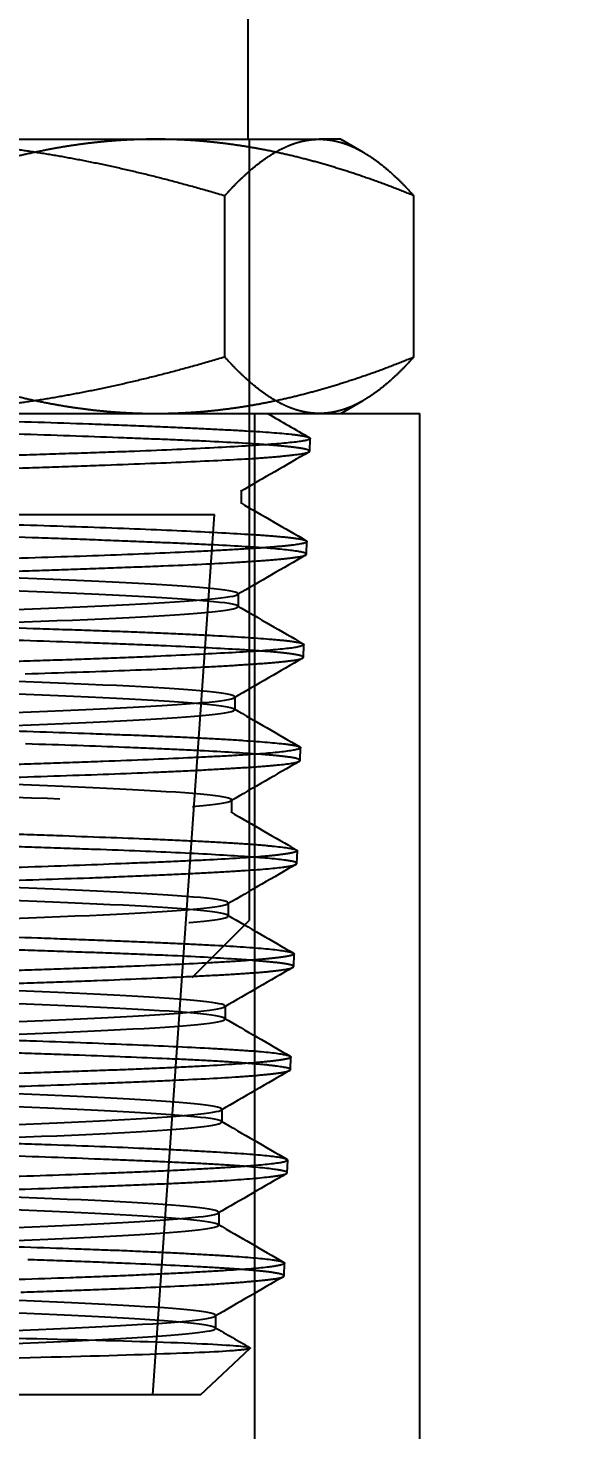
# Model space of a CAD drawing. Header units: millimetres. Extents: x -46397 to 283259, y -8690 to 23983.
# Drawn here: x -20063.51 to -20048.49, y 5167.51 to 5206.2 of the extents above; entities that cross this region are included whole.
import ezdxf
from ezdxf import colors
from ezdxf.entities.mleader import LeaderData, LeaderLine
from ezdxf.enums import TextEntityAlignment as Align
from ezdxf.math import Vec2, Vec3

# ---------------------------------------------------------------- set-up
doc = ezdxf.new("R2010")
doc.units = ezdxf.units.MM
doc.linetypes.add('PHANTOM', pattern=[63.5, 31.75, -6.35, 6.35, -6.35, 6.35, -6.35])
doc.styles.add('GHI CHÚ 2', font='arial.ttf', dxfattribs={"width": 0.8, "height": 1})
doc.styles.add('Tahoma', font='tahoma.ttf')
doc.styles.add('Text_nameplate', font='arial.ttf', dxfattribs={"width": 0.9, "height": 2.5})

# ---------------------------------------------------------------- blocks, each defined once
blk = doc.blocks.new('BO-1')
at = {"color": 251, "linetype": 'PHANTOM', "ltscale": 5, "extrusion": (6.89019e-16, 1, 0)}
for p, q in [((774.078, 3362.435), (774.078, 3371.828)), ((763.714, 3362.435), (776.036, 3362.435)), ((774.101, 3362.435), (774.101, 3340.874)), ((776.629, 3362.435), (776.036, 3362.435)), ((776.629, 3362.435), (777.244, 3362.08)), ((773.432, 3356.424), (773.432, 3360.878)), ((778.639, 3356.424), (778.639, 3360.878)), ((776.629, 3354.867), (777.244, 3355.222)), ((739.603, 3354.867), (778.805, 3354.867)), ((774.258, 3307.825), (774.258, 3354.867)), ((778.805, 3307.825), (778.805, 3354.867)), ((775.774, 3353.828), (775.785, 3354.177)), ((773.883, 3352.737), (773.883, 3352.382)), ((745.264, 3352.079), (772.669, 3352.079)), ((771.445, 3327.783), (773.144, 3352.079)), ((772.669, 3352.079), (773.144, 3352.079)), ((775.686, 3350.982), (775.696, 3351.333)), ((773.797, 3349.892), (773.797, 3349.536)), ((775.597, 3348.136), (775.608, 3348.49)), ((773.709, 3347.046), (773.709, 3346.69)), ((775.508, 3345.292), (775.519, 3345.645)), ((773.618, 3344.201), (773.618, 3343.845)), ((775.42, 3342.449), (775.431, 3342.799)), ((773.527, 3341.356), (773.527, 3341)), ((772.533, 3339.306), (774.101, 3340.874)), ((775.331, 3339.605), (775.342, 3339.952)), ((773.438, 3338.512), (773.438, 3338.156)), ((775.243, 3336.759), (775.254, 3337.107)), ((773.351, 3335.667), (773.351, 3335.312)), ((775.154, 3333.912), (775.165, 3334.263)), ((773.265, 3332.823), (773.265, 3332.467)), ((775.065, 3331.066), (775.076, 3331.419)), ((773.178, 3329.977), (773.178, 3329.621)), ((772.76, 3327.783), (774.13, 3329.071)), ((772.76, 3327.783), (745.648, 3327.783))]:
    blk.add_line(p, q, dxfattribs=at)
at = {"color": 251, "linetype": 'PHANTOM', "ltscale": 5}
for points, weights in [([(763.714, 3362.435), (768.224, 3362.435), (773.432, 3360.878)], [1.45403500584, 1.45403500584, 1.34963998936]), ([(771.526, 3362.435), (768.224, 3362.435), (764.412, 3360.878)], [1.45403500584, 1.45403500584, 1.34963998936]), ([(778.639, 3360.878), (774.827, 3362.435), (771.526, 3362.435)], [1.34963998936, 1.45403500584, 1.45403500584]), ([(773.432, 3360.878), (774.827, 3362.435), (776.036, 3362.435)], [1.34963998936, 1.45403500584, 1.45403500584]), ([(776.036, 3362.435), (777.244, 3362.435), (778.639, 3360.878)], [1.45403500584, 1.45403500584, 1.34963998936]), ([(773.432, 3356.424), (768.224, 3354.867), (763.714, 3354.867)], [1.34963998936, 1.45403500584, 1.45403500584]), ([(764.412, 3356.424), (768.224, 3354.867), (771.526, 3354.867)], [1.34963998936, 1.45403500584, 1.45403500584]), ([(771.526, 3354.867), (774.827, 3354.867), (778.639, 3356.424)], [1.45403500584, 1.45403500584, 1.34963998936]), ([(776.036, 3354.867), (774.827, 3354.867), (773.432, 3356.424)], [1.45403500584, 1.45403500584, 1.34963998936]), ([(778.639, 3356.424), (777.244, 3354.867), (776.036, 3354.867)], [1.34963998936, 1.45403500584, 1.45403500584])]:
    blk.add_rational_spline(points, weights, degree=2, dxfattribs=at)
for points, knots in [([(745.433, 3328.131), (745.351, 3328.148), (745.301, 3328.166), (745.182, 3328.28), (746.058, 3328.376), (749.428, 3328.569), (751.913, 3328.665), (757.529, 3328.858), (760.646, 3328.954), (766.301, 3329.147), (768.823, 3329.243), (772.288, 3329.436), (773.222, 3329.532), (773.131, 3329.724), (772.106, 3329.821), (768.489, 3330.013), (765.907, 3330.11), (760.185, 3330.302), (757.061, 3330.399), (751.484, 3330.591), (749.047, 3330.688), (745.812, 3330.88), (745.023, 3330.977), (745.407, 3331.169), (746.579, 3331.265), (750.435, 3331.458), (753.109, 3331.554), (758.924, 3331.747), (762.049, 3331.843), (767.533, 3332.036), (769.879, 3332.132), (772.874, 3332.325), (773.515, 3332.421), (772.837, 3332.614), (771.52, 3332.71), (767.432, 3332.903), (764.672, 3332.999), (758.779, 3333.192), (755.661, 3333.288), (750.282, 3333.481), (748.035, 3333.577), (745.289, 3333.77), (744.798, 3333.866), (745.769, 3334.059), (747.23, 3334.155), (751.542, 3334.347), (754.381, 3334.444), (760.339, 3334.636), (763.441, 3334.733), (768.701, 3334.925), (770.844, 3335.022), (773.333, 3335.214), (773.672, 3335.311), (772.407, 3335.503), (770.806, 3335.6), (766.28, 3335.792), (763.367, 3335.888), (757.358, 3336.081), (754.279, 3336.177), (749.152, 3336.37), (747.119, 3336.466), (744.895, 3336.659), (744.71, 3336.755), (746.268, 3336.948), (748.006, 3337.044), (752.737, 3337.237), (755.717, 3337.333), (761.761, 3337.526), (764.81, 3337.622), (769.79, 3337.815), (771.708, 3337.911), (773.66, 3338.104), (773.689, 3338.2), (771.841, 3338.393), (769.969, 3338.489), (765.044, 3338.682), (762.004, 3338.778), (755.937, 3338.971), (752.927, 3339.067), (748.106, 3339.259), (746.31, 3339.356), (744.636, 3339.548), (744.763, 3339.645), (746.899, 3339.837), (748.902, 3339.934), (754.011, 3340.126), (757.103, 3340.223), (763.177, 3340.415), (766.142, 3340.512), (770.79, 3340.704), (772.46, 3340.8), (773.85, 3340.993), (773.566, 3341.089), (771.146, 3341.282), (769.016, 3341.378), (763.735, 3341.571), (760.597, 3341.667), (754.531, 3341.86), (751.619, 3341.956), (747.155, 3342.149), (745.616, 3342.245), (744.516, 3342.438), (744.958, 3342.534), (747.658, 3342.727), (749.909, 3342.823), (755.351, 3343.016), (758.527, 3343.112), (764.571, 3343.305), (767.423, 3343.401), (771.689, 3343.594), (773.093, 3343.69), (773.899, 3343.882), (773.3, 3343.979), (770.324, 3344.171), (767.956, 3344.268), (762.366, 3344.46), (759.159, 3344.557), (753.152, 3344.749), (750.368, 3344.846), (746.31, 3345.038), (745.047, 3345.135), (744.538, 3345.327), (745.294, 3345.423), (748.54, 3345.616), (751.02, 3345.712), (756.746, 3345.905), (759.976, 3346.001), (765.931, 3346.194), (768.639, 3346.29), (772.478, 3346.483), (773.597, 3346.579), (773.805, 3346.772), (772.893, 3346.868), (769.384, 3347.061), (766.797, 3347.157), (760.948, 3347.35), (757.703, 3347.446), (751.815, 3347.639), (749.189, 3347.735), (745.581, 3347.928), (744.608, 3348.024), (744.704, 3348.217), (745.771, 3348.313), (749.537, 3348.505), (752.225, 3348.602), (758.183, 3348.794), (761.436, 3348.891), (767.242, 3349.083), (769.779, 3349.18), (773.147, 3349.372), (773.968, 3349.469), (773.568, 3349.661), (772.348, 3349.758), (768.333, 3349.95), (765.549, 3350.046), (759.496, 3350.239), (756.243, 3350.335), (750.533, 3350.528), (748.092, 3350.624), (744.975, 3350.817), (744.307, 3350.913), (745.013, 3351.106), (746.385, 3351.202), (750.64, 3351.395), (753.513, 3351.491), (759.647, 3351.684), (762.892, 3351.78), (768.491, 3351.973), (770.83, 3352.069), (773.688, 3352.262), (774.199, 3352.358), (773.187, 3352.551), (771.667, 3352.647), (767.179, 3352.84), (764.224, 3352.936), (758.023, 3353.129), (754.794, 3353.225), (749.321, 3353.417), (747.09, 3353.514), (744.5, 3353.706), (744.148, 3353.803), (745.465, 3353.995), (747.131, 3354.092), (751.841, 3354.284), (754.873, 3354.381), (761.125, 3354.573), (764.33, 3354.67), (767.932, 3354.8), (768.8, 3354.833), (769.582, 3354.867)], [0.0142017, 0.0142017, 0.0142017, 0.0142017, 0.015625, 0.015625, 0.0234375, 0.0234375, 0.03125, 0.03125, 0.0390625, 0.0390625, 0.046875, 0.046875, 0.0546875, 0.0546875, 0.0625, 0.0625, 0.0703125, 0.0703125, 0.078125, 0.078125, 0.0859375, 0.0859375, 0.09375, 0.09375, 0.1015625, 0.1015625, 0.109375, 0.109375, 0.1171875, 0.1171875, 0.125, 0.125, 0.1328125, 0.1328125, 0.140625, 0.140625, 0.1484375, 0.1484375, 0.15625, 0.15625, 0.1640625, 0.1640625, 0.171875, 0.171875, 0.1796875, 0.1796875, 0.1875, 0.1875, 0.1953125, 0.1953125, 0.203125, 0.203125, 0.2109375, 0.2109375, 0.21875, 0.21875, 0.2265625, 0.2265625, 0.234375, 0.234375, 0.2421875, 0.2421875, 0.25, 0.25, 0.2578125, 0.2578125, 0.265625, 0.265625, 0.2734375, 0.2734375, 0.28125, 0.28125, 0.2890625, 0.2890625, 0.296875, 0.296875, 0.3046875, 0.3046875, 0.3125, 0.3125, 0.3203125, 0.3203125, 0.328125, 0.328125, 0.3359375, 0.3359375, 0.34375, 0.34375, 0.3515625, 0.3515625, 0.359375, 0.359375, 0.3671875, 0.3671875, 0.375, 0.375, 0.3828125, 0.3828125, 0.390625, 0.390625, 0.3984375, 0.3984375, 0.40625, 0.40625, 0.4140625, 0.4140625, 0.421875, 0.421875, 0.4296875, 0.4296875, 0.4375, 0.4375, 0.4453125, 0.4453125, 0.453125, 0.453125, 0.4609375, 0.4609375, 0.46875, 0.46875, 0.4765625, 0.4765625, 0.484375, 0.484375, 0.4921875, 0.4921875, 0.5, 0.5, 0.5078125, 0.5078125, 0.515625, 0.515625, 0.5234375, 0.5234375, 0.53125, 0.53125, 0.5390625, 0.5390625, 0.546875, 0.546875, 0.5546875, 0.5546875, 0.5625, 0.5625, 0.5703125, 0.5703125, 0.578125, 0.578125, 0.5859375, 0.5859375, 0.59375, 0.59375, 0.6015625, 0.6015625, 0.609375, 0.609375, 0.6171875, 0.6171875, 0.625, 0.625, 0.6328125, 0.6328125, 0.640625, 0.640625, 0.6484375, 0.6484375, 0.65625, 0.65625, 0.6640625, 0.6640625, 0.671875, 0.671875, 0.6796875, 0.6796875, 0.6875, 0.6875, 0.6953125, 0.6953125, 0.703125, 0.703125, 0.7109375, 0.7109375, 0.71875, 0.71875, 0.7265625, 0.7265625, 0.734375, 0.734375, 0.7371154, 0.7371154, 0.7371154, 0.7371154]), ([(751.286, 3328.117), (750.163, 3328.161), (749.151, 3328.206), (746.458, 3328.346), (745.382, 3328.443), (745.182, 3328.635), (746.058, 3328.732), (749.428, 3328.924), (751.913, 3329.021), (757.529, 3329.213), (760.646, 3329.31), (766.301, 3329.502), (768.823, 3329.599), (772.288, 3329.791), (773.222, 3329.887), (773.131, 3330.08), (772.106, 3330.176), (768.489, 3330.369), (765.907, 3330.465), (760.185, 3330.658), (757.061, 3330.754), (751.484, 3330.947), (749.047, 3331.043), (745.812, 3331.236), (745.023, 3331.332), (745.407, 3331.525), (746.579, 3331.621), (750.435, 3331.814), (753.109, 3331.91), (758.924, 3332.103), (762.049, 3332.199), (767.533, 3332.392), (769.879, 3332.488), (772.874, 3332.681), (773.515, 3332.777), (772.837, 3332.969), (771.52, 3333.066), (767.432, 3333.258), (764.672, 3333.355), (758.779, 3333.547), (755.661, 3333.644), (750.282, 3333.836), (748.035, 3333.933), (745.289, 3334.125), (744.798, 3334.222), (745.769, 3334.414), (747.23, 3334.51), (751.542, 3334.703), (754.381, 3334.799), (760.339, 3334.992), (763.441, 3335.088), (768.701, 3335.281), (770.844, 3335.377), (773.333, 3335.57), (773.672, 3335.666), (772.407, 3335.859), (770.806, 3335.955), (766.28, 3336.148), (763.367, 3336.244), (757.358, 3336.437), (754.279, 3336.533), (749.152, 3336.726), (747.119, 3336.822), (744.895, 3337.015), (744.71, 3337.111), (746.268, 3337.304), (748.006, 3337.4), (752.737, 3337.592), (755.717, 3337.689), (761.761, 3337.881), (764.81, 3337.978), (769.79, 3338.17), (771.708, 3338.267), (773.66, 3338.459), (773.689, 3338.556), (771.841, 3338.748), (769.969, 3338.845), (765.044, 3339.037), (762.004, 3339.134), (755.937, 3339.326), (752.927, 3339.422), (748.106, 3339.615), (746.31, 3339.711), (744.636, 3339.904), (744.763, 3340), (746.899, 3340.193), (748.902, 3340.289), (754.011, 3340.482), (757.103, 3340.578), (763.177, 3340.771), (766.142, 3340.867), (770.79, 3341.06), (772.46, 3341.156), (773.85, 3341.349), (773.566, 3341.445), (771.146, 3341.638), (769.016, 3341.734), (763.735, 3341.927), (760.597, 3342.023), (754.531, 3342.216), (751.619, 3342.312), (747.155, 3342.504), (745.616, 3342.601), (744.516, 3342.793), (744.958, 3342.89), (747.658, 3343.082), (749.909, 3343.179), (755.351, 3343.371), (758.527, 3343.468), (764.571, 3343.66), (767.423, 3343.757), (771.689, 3343.949), (773.093, 3344.045), (773.899, 3344.238), (773.3, 3344.334), (770.324, 3344.527), (767.956, 3344.623), (762.366, 3344.816), (759.159, 3344.912), (753.152, 3345.105), (750.368, 3345.201), (746.31, 3345.394), (745.047, 3345.49), (744.538, 3345.683), (745.294, 3345.779), (748.54, 3345.972), (751.02, 3346.068), (756.746, 3346.261), (759.976, 3346.357), (765.931, 3346.55), (768.639, 3346.646), (772.478, 3346.839), (773.597, 3346.935), (773.805, 3347.127), (772.893, 3347.224), (769.384, 3347.416), (766.797, 3347.513), (760.948, 3347.705), (757.703, 3347.802), (751.815, 3347.994), (749.189, 3348.091), (745.581, 3348.283), (744.608, 3348.38), (744.704, 3348.572), (745.771, 3348.668), (749.537, 3348.861), (752.225, 3348.957), (758.183, 3349.15), (761.436, 3349.246), (767.242, 3349.439), (769.779, 3349.535), (773.147, 3349.728), (773.968, 3349.824), (773.568, 3350.017), (772.348, 3350.113), (768.333, 3350.306), (765.549, 3350.402), (759.496, 3350.595), (756.243, 3350.691), (750.533, 3350.884), (748.092, 3350.98), (744.975, 3351.173), (744.307, 3351.269), (745.013, 3351.462), (746.385, 3351.558), (750.64, 3351.75), (753.513, 3351.847), (759.647, 3352.039), (762.892, 3352.136), (768.491, 3352.328), (770.83, 3352.425), (773.688, 3352.617), (774.199, 3352.714), (773.187, 3352.906), (771.667, 3353.003), (767.179, 3353.195), (764.224, 3353.292), (758.023, 3353.484), (754.794, 3353.58), (749.321, 3353.773), (747.09, 3353.869), (744.5, 3354.062), (744.148, 3354.158), (745.465, 3354.351), (747.131, 3354.447), (751.841, 3354.64), (754.873, 3354.736), (758.374, 3354.844), (758.75, 3354.856), (759.127, 3354.867)], [0.0042069, 0.0042069, 0.0042069, 0.0042069, 0.0078125, 0.0078125, 0.015625, 0.015625, 0.0234375, 0.0234375, 0.03125, 0.03125, 0.0390625, 0.0390625, 0.046875, 0.046875, 0.0546875, 0.0546875, 0.0625, 0.0625, 0.0703125, 0.0703125, 0.078125, 0.078125, 0.0859375, 0.0859375, 0.09375, 0.09375, 0.1015625, 0.1015625, 0.109375, 0.109375, 0.1171875, 0.1171875, 0.125, 0.125, 0.1328125, 0.1328125, 0.140625, 0.140625, 0.1484375, 0.1484375, 0.15625, 0.15625, 0.1640625, 0.1640625, 0.171875, 0.171875, 0.1796875, 0.1796875, 0.1875, 0.1875, 0.1953125, 0.1953125, 0.203125, 0.203125, 0.2109375, 0.2109375, 0.21875, 0.21875, 0.2265625, 0.2265625, 0.234375, 0.234375, 0.2421875, 0.2421875, 0.25, 0.25, 0.2578125, 0.2578125, 0.265625, 0.265625, 0.2734375, 0.2734375, 0.28125, 0.28125, 0.2890625, 0.2890625, 0.296875, 0.296875, 0.3046875, 0.3046875, 0.3125, 0.3125, 0.3203125, 0.3203125, 0.328125, 0.328125, 0.3359375, 0.3359375, 0.34375, 0.34375, 0.3515625, 0.3515625, 0.359375, 0.359375, 0.3671875, 0.3671875, 0.375, 0.375, 0.3828125, 0.3828125, 0.390625, 0.390625, 0.3984375, 0.3984375, 0.40625, 0.40625, 0.4140625, 0.4140625, 0.421875, 0.421875, 0.4296875, 0.4296875, 0.4375, 0.4375, 0.4453125, 0.4453125, 0.453125, 0.453125, 0.4609375, 0.4609375, 0.46875, 0.46875, 0.4765625, 0.4765625, 0.484375, 0.484375, 0.4921875, 0.4921875, 0.5, 0.5, 0.5078125, 0.5078125, 0.515625, 0.515625, 0.5234375, 0.5234375, 0.53125, 0.53125, 0.5390625, 0.5390625, 0.546875, 0.546875, 0.5546875, 0.5546875, 0.5625, 0.5625, 0.5703125, 0.5703125, 0.578125, 0.578125, 0.5859375, 0.5859375, 0.59375, 0.59375, 0.6015625, 0.6015625, 0.609375, 0.609375, 0.6171875, 0.6171875, 0.625, 0.625, 0.6328125, 0.6328125, 0.640625, 0.640625, 0.6484375, 0.6484375, 0.65625, 0.65625, 0.6640625, 0.6640625, 0.671875, 0.671875, 0.6796875, 0.6796875, 0.6875, 0.6875, 0.6953125, 0.6953125, 0.703125, 0.703125, 0.7109375, 0.7109375, 0.71875, 0.71875, 0.7265625, 0.7265625, 0.7275, 0.7275, 0.7275, 0.7275]), ([(775.769, 3354.198), (775.794, 3354.181), (775.79, 3354.165), (775.755, 3354.149), (775.72, 3354.133), (775.654, 3354.118), (775.557, 3354.102), (775.364, 3354.071), (775.053, 3354.042), (774.627, 3354.01)], [0.19404109, 0.19404109, 0.19404109, 0.19404109, 0.195155006, 0.195155006, 0.195155006, 0.196268922, 0.196268922, 0.196268922, 0.198496753, 0.198496753, 0.198496753, 0.198496753]), ([(769.475, 3353.77), (769.019, 3353.755), (768.546, 3353.74), (768.057, 3353.724), (767.567, 3353.709), (767.061, 3353.692), (766.538, 3353.676), (766.015, 3353.659), (765.473, 3353.642), (764.926, 3353.626)], [0.204066331, 0.204066331, 0.204066331, 0.204066331, 0.205180247, 0.205180247, 0.205180247, 0.206294162, 0.206294162, 0.206294162, 0.207408078, 0.207408078, 0.207408078, 0.207408078]), ([(767.095, 3353.339), (767.606, 3353.356), (768.106, 3353.372), (768.589, 3353.389), (769.071, 3353.406), (769.533, 3353.422), (769.973, 3353.439), (770.854, 3353.471), (771.652, 3353.502), (772.365, 3353.533)], [0.531890562, 0.531890562, 0.531890562, 0.531890562, 0.532998667, 0.532998667, 0.532998667, 0.534106773, 0.534106773, 0.534106773, 0.536322983, 0.536322983, 0.536322983, 0.536322983]), ([(772.365, 3353.533), (773.077, 3353.564), (773.682, 3353.593), (774.178, 3353.626), (774.426, 3353.642), (774.647, 3353.658), (774.841, 3353.675)], [0.536322983, 0.536322983, 0.536322983, 0.536322983, 0.538539194, 0.538539194, 0.538539194, 0.539647299, 0.539647299, 0.539647299, 0.539647299]), ([(770.156, 3351.718), (771.023, 3351.687), (771.82, 3351.653), (772.506, 3351.62), (773.191, 3351.587), (773.775, 3351.554), (774.253, 3351.523)], [0.251964704, 0.251964704, 0.251964704, 0.251964704, 0.254192535, 0.254192535, 0.254192535, 0.256420366, 0.256420366, 0.256420366, 0.256420366]), ([(769.703, 3351.382), (769.253, 3351.399), (768.779, 3351.415), (768.294, 3351.432), (767.324, 3351.464), (766.297, 3351.494), (765.212, 3351.525)], [0.486458243, 0.486458243, 0.486458243, 0.486458243, 0.487566348, 0.487566348, 0.487566348, 0.489782559, 0.489782559, 0.489782559, 0.489782559]), ([(774.884, 3351.476), (775.064, 3351.461), (775.214, 3351.446), (775.335, 3351.43), (775.455, 3351.415), (775.546, 3351.399), (775.607, 3351.382)], [0.257534282, 0.257534282, 0.257534282, 0.257534282, 0.258648197, 0.258648197, 0.258648197, 0.259762113, 0.259762113, 0.259762113, 0.259762113]), ([(772.465, 3351.045), (771.769, 3351.012), (770.985, 3350.979), (770.115, 3350.948), (769.245, 3350.917), (768.278, 3350.886), (767.267, 3350.855)], [0.267559523, 0.267559523, 0.267559523, 0.267559523, 0.269787354, 0.269787354, 0.269787354, 0.272015185, 0.272015185, 0.272015185, 0.272015185]), ([(774.229, 3351.143), (773.99, 3351.127), (773.724, 3351.112), (773.43, 3351.095), (773.136, 3351.079), (772.812, 3351.062), (772.465, 3351.045)], [0.265331691, 0.265331691, 0.265331691, 0.265331691, 0.266445607, 0.266445607, 0.266445607, 0.267559523, 0.267559523, 0.267559523, 0.267559523]), ([(773.701, 3350.757), (773.978, 3350.774), (774.23, 3350.791), (774.452, 3350.807), (774.673, 3350.824), (774.865, 3350.84), (775.027, 3350.857)], [0.472052874, 0.472052874, 0.472052874, 0.472052874, 0.473160979, 0.473160979, 0.473160979, 0.474269084, 0.474269084, 0.474269084, 0.474269084]), ([(771.005, 3348.838), (771.407, 3348.822), (771.787, 3348.807), (772.145, 3348.79), (772.503, 3348.774), (772.84, 3348.757), (773.147, 3348.74)], [0.318799642, 0.318799642, 0.318799642, 0.318799642, 0.319913558, 0.319913558, 0.319913558, 0.321027473, 0.321027473, 0.321027473, 0.321027473]), ([(775.47, 3348.549), (775.545, 3348.534), (775.59, 3348.518), (775.603, 3348.501), (775.617, 3348.485), (775.6, 3348.468), (775.551, 3348.451)], [0.325483136, 0.325483136, 0.325483136, 0.325483136, 0.326597052, 0.326597052, 0.326597052, 0.327710967, 0.327710967, 0.327710967, 0.327710967]), ([(768.961, 3348.064), (768.495, 3348.048), (768.011, 3348.033), (767.507, 3348.017), (767.004, 3348.002), (766.48, 3347.986), (765.95, 3347.971), (764.889, 3347.94), (763.789, 3347.907), (762.65, 3347.873)], [0.336622292, 0.336622292, 0.336622292, 0.336622292, 0.337736208, 0.337736208, 0.337736208, 0.338850124, 0.338850124, 0.338850124, 0.341077955, 0.341077955, 0.341077955, 0.341077955]), ([(772.883, 3347.873), (773.205, 3347.889), (773.502, 3347.906), (773.769, 3347.923), (774.035, 3347.94), (774.273, 3347.956), (774.483, 3347.972), (774.693, 3347.988), (774.875, 3348.004), (775.027, 3348.02)], [0.405566553, 0.405566553, 0.405566553, 0.405566553, 0.406674659, 0.406674659, 0.406674659, 0.407782764, 0.407782764, 0.407782764, 0.408890869, 0.408890869, 0.408890869, 0.408890869]), ([(765.254, 3346.185), (765.796, 3346.168), (766.33, 3346.151), (766.844, 3346.134), (767.872, 3346.1), (768.831, 3346.068), (769.722, 3346.036)], [0.380065002, 0.380065002, 0.380065002, 0.380065002, 0.381178918, 0.381178918, 0.381178918, 0.383406749, 0.383406749, 0.383406749, 0.383406749]), ([(769.722, 3346.036), (770.167, 3346.02), (770.597, 3346.004), (770.999, 3345.989), (771.402, 3345.973), (771.78, 3345.958), (772.133, 3345.943)], [0.383406749, 0.383406749, 0.383406749, 0.383406749, 0.384520665, 0.384520665, 0.384520665, 0.38563458, 0.38563458, 0.38563458, 0.38563458]), ([(775.327, 3345.363), (775.241, 3345.379), (775.125, 3345.395), (774.978, 3345.411), (774.83, 3345.426), (774.651, 3345.442), (774.443, 3345.458)], [0.347945076, 0.347945076, 0.347945076, 0.347945076, 0.349053181, 0.349053181, 0.349053181, 0.350161287, 0.350161287, 0.350161287, 0.350161287]), ([(769.072, 3344.876), (769.996, 3344.907), (770.839, 3344.938), (771.6, 3344.971), (771.98, 3344.988), (772.336, 3345.005), (772.664, 3345.022)], [0.336864022, 0.336864022, 0.336864022, 0.336864022, 0.339080233, 0.339080233, 0.339080233, 0.340188339, 0.340188339, 0.340188339, 0.340188339]), ([(775.424, 3342.787), (775.407, 3342.771), (775.358, 3342.755), (775.279, 3342.739), (775.2, 3342.723), (775.091, 3342.706), (774.951, 3342.689)], [0.458039097, 0.458039097, 0.458039097, 0.458039097, 0.459153013, 0.459153013, 0.459153013, 0.460266928, 0.460266928, 0.460266928, 0.460266928]), ([(770.716, 3342.447), (769.898, 3342.414), (768.999, 3342.38), (768.014, 3342.346), (767.029, 3342.312), (765.988, 3342.28), (764.903, 3342.249), (764.361, 3342.234), (763.807, 3342.218), (763.24, 3342.202)], [0.465836507, 0.465836507, 0.465836507, 0.465836507, 0.468064338, 0.468064338, 0.468064338, 0.470292169, 0.470292169, 0.470292169, 0.471406085, 0.471406085, 0.471406085, 0.471406085]), ([(761.859, 3340.588), (762.43, 3340.572), (762.996, 3340.556), (763.556, 3340.54), (764.116, 3340.524), (764.674, 3340.508), (765.216, 3340.492), (766.299, 3340.461), (767.321, 3340.43), (768.281, 3340.396)], [0.508165301, 0.508165301, 0.508165301, 0.508165301, 0.509279217, 0.509279217, 0.509279217, 0.510393132, 0.510393132, 0.510393132, 0.512620964, 0.512620964, 0.512620964, 0.512620964]), ([(770.7, 3339.956), (770.29, 3339.971), (769.861, 3339.987), (769.413, 3340.002), (768.965, 3340.018), (768.498, 3340.034), (768.011, 3340.051)], [0.224945383, 0.224945383, 0.224945383, 0.224945383, 0.226053489, 0.226053489, 0.226053489, 0.227161594, 0.227161594, 0.227161594, 0.227161594]), ([(774.884, 3339.709), (774.748, 3339.724), (774.583, 3339.74), (774.386, 3339.757), (774.19, 3339.774), (773.961, 3339.791), (773.706, 3339.808), (773.196, 3339.842), (772.58, 3339.876), (771.86, 3339.908), (771.499, 3339.924), (771.11, 3339.94), (770.7, 3339.956)], [0.219404857, 0.219404857, 0.219404857, 0.219404857, 0.220512962, 0.220512962, 0.220512962, 0.221621067, 0.221621067, 0.221621067, 0.223837278, 0.223837278, 0.223837278, 0.224945383, 0.224945383, 0.224945383, 0.224945383]), ([(770.937, 3340.295), (771.335, 3340.278), (771.709, 3340.262), (772.06, 3340.246), (772.411, 3340.231), (772.739, 3340.215), (773.041, 3340.199)], [0.514848795, 0.514848795, 0.514848795, 0.514848795, 0.51596271, 0.51596271, 0.51596271, 0.517076626, 0.517076626, 0.517076626, 0.517076626]), ([(770.94, 3339.612), (770.539, 3339.596), (770.112, 3339.58), (769.669, 3339.564), (769.226, 3339.548), (768.765, 3339.531), (768.286, 3339.514)], [0.530443614, 0.530443614, 0.530443614, 0.530443614, 0.531557529, 0.531557529, 0.531557529, 0.532671445, 0.532671445, 0.532671445, 0.532671445]), ([(775.248, 3339.906), (775.185, 3339.89), (775.091, 3339.874), (774.966, 3339.858), (774.841, 3339.842), (774.687, 3339.825), (774.502, 3339.808), (774.318, 3339.791), (774.103, 3339.774), (773.858, 3339.757)], [0.52376012, 0.52376012, 0.52376012, 0.52376012, 0.524874036, 0.524874036, 0.524874036, 0.525987951, 0.525987951, 0.525987951, 0.527101867, 0.527101867, 0.527101867, 0.527101867]), ([(775.328, 3339.614), (775.317, 3339.63), (775.273, 3339.646), (775.199, 3339.662), (775.124, 3339.678), (775.019, 3339.693), (774.884, 3339.709)], [0.217188646, 0.217188646, 0.217188646, 0.217188646, 0.218296751, 0.218296751, 0.218296751, 0.219404857, 0.219404857, 0.219404857, 0.219404857]), ([(768.529, 3339.169), (769.008, 3339.186), (769.466, 3339.203), (769.901, 3339.22), (770.769, 3339.254), (771.549, 3339.287), (772.238, 3339.32)], [0.207215698, 0.207215698, 0.207215698, 0.207215698, 0.208323803, 0.208323803, 0.208323803, 0.210540014, 0.210540014, 0.210540014, 0.210540014]), ([(773.192, 3339.368), (773.481, 3339.384), (773.742, 3339.399), (773.974, 3339.415), (774.207, 3339.431), (774.411, 3339.446), (774.586, 3339.463), (774.762, 3339.48), (774.908, 3339.497), (775.021, 3339.514)], [0.211648119, 0.211648119, 0.211648119, 0.211648119, 0.212756225, 0.212756225, 0.212756225, 0.21386433, 0.21386433, 0.21386433, 0.214972435, 0.214972435, 0.214972435, 0.214972435]), ([(765.157, 3337.647), (765.696, 3337.631), (766.227, 3337.615), (766.744, 3337.599), (767.261, 3337.583), (767.759, 3337.567), (768.238, 3337.551)], [0.575000239, 0.575000239, 0.575000239, 0.575000239, 0.576114155, 0.576114155, 0.576114155, 0.577228071, 0.577228071, 0.577228071, 0.577228071]), ([(768.011, 3337.206), (767.523, 3337.223), (767.021, 3337.24), (766.505, 3337.257), (765.99, 3337.274), (765.461, 3337.29), (764.918, 3337.306)], [0.162891485, 0.162891485, 0.162891485, 0.162891485, 0.16399959, 0.16399959, 0.16399959, 0.165107695, 0.165107695, 0.165107695, 0.165107695]), ([(772.982, 3337.352), (773.279, 3337.336), (773.55, 3337.32), (773.795, 3337.304), (774.039, 3337.288), (774.253, 3337.272), (774.436, 3337.256), (774.802, 3337.224), (775.046, 3337.189), (775.167, 3337.155)], [0.581683733, 0.581683733, 0.581683733, 0.581683733, 0.582797649, 0.582797649, 0.582797649, 0.583911565, 0.583911565, 0.583911565, 0.586139396, 0.586139396, 0.586139396, 0.586139396]), ([(772.845, 3337.011), (772.539, 3337.027), (772.202, 3337.043), (771.843, 3337.059), (771.125, 3337.091), (770.317, 3337.121), (769.421, 3337.155)], [0.158459063, 0.158459063, 0.158459063, 0.158459063, 0.159567169, 0.159567169, 0.159567169, 0.161783379, 0.161783379, 0.161783379, 0.161783379]), ([(774.378, 3336.961), (774, 3336.928), (773.507, 3336.893), (772.898, 3336.859), (772.593, 3336.842), (772.259, 3336.826), (771.903, 3336.809)], [0.590595058, 0.590595058, 0.590595058, 0.590595058, 0.59282289, 0.59282289, 0.59282289, 0.593936805, 0.593936805, 0.593936805, 0.593936805]), ([(774.341, 3336.91), (774.149, 3336.928), (773.927, 3336.945), (773.678, 3336.961), (773.429, 3336.978), (773.151, 3336.995), (772.845, 3337.011)], [0.156242853, 0.156242853, 0.156242853, 0.156242853, 0.157350958, 0.157350958, 0.157350958, 0.158459063, 0.158459063, 0.158459063, 0.158459063]), ([(775.242, 3336.764), (775.23, 3336.796), (775.092, 3336.826), (774.829, 3336.859), (774.698, 3336.876), (774.534, 3336.893), (774.341, 3336.91)], [0.152918537, 0.152918537, 0.152918537, 0.152918537, 0.155134747, 0.155134747, 0.155134747, 0.156242853, 0.156242853, 0.156242853, 0.156242853]), ([(775.253, 3337.105), (775.25, 3337.088), (775.215, 3337.072), (775.15, 3337.056), (775.084, 3337.041), (774.987, 3337.025), (774.858, 3337.009)], [0.587253311, 0.587253311, 0.587253311, 0.587253311, 0.588367227, 0.588367227, 0.588367227, 0.589481143, 0.589481143, 0.589481143, 0.589481143]), ([(771.903, 3336.809), (771.547, 3336.793), (771.168, 3336.777), (770.766, 3336.761), (770.365, 3336.745), (769.941, 3336.73), (769.493, 3336.714)], [0.593936805, 0.593936805, 0.593936805, 0.593936805, 0.595050721, 0.595050721, 0.595050721, 0.596164637, 0.596164637, 0.596164637, 0.596164637]), ([(766.792, 3336.268), (767.826, 3336.301), (768.784, 3336.336), (769.663, 3336.37), (770.102, 3336.387), (770.522, 3336.403), (770.922, 3336.42)], [0.141837483, 0.141837483, 0.141837483, 0.141837483, 0.144053694, 0.144053694, 0.144053694, 0.145161799, 0.145161799, 0.145161799, 0.145161799]), ([(773.104, 3334.147), (772.818, 3334.163), (772.505, 3334.179), (772.167, 3334.195), (771.83, 3334.21), (771.468, 3334.226), (771.08, 3334.242)], [0.094188954, 0.094188954, 0.094188954, 0.094188954, 0.095297059, 0.095297059, 0.095297059, 0.096405164, 0.096405164, 0.096405164, 0.096405164]), ([(770.19, 3333.895), (769.347, 3333.863), (768.426, 3333.832), (767.423, 3333.8), (766.922, 3333.783), (766.402, 3333.766), (765.873, 3333.749), (765.345, 3333.732), (764.806, 3333.715), (764.257, 3333.698), (763.708, 3333.681), (763.148, 3333.664), (762.577, 3333.647)], [0.659657828, 0.659657828, 0.659657828, 0.659657828, 0.661885659, 0.661885659, 0.661885659, 0.662999575, 0.662999575, 0.662999575, 0.664113491, 0.664113491, 0.664113491, 0.665227406, 0.665227406, 0.665227406, 0.665227406]), ([(772.445, 3333.996), (772.121, 3333.978), (771.771, 3333.961), (771.393, 3333.945), (771.015, 3333.928), (770.612, 3333.911), (770.19, 3333.895)], [0.657429997, 0.657429997, 0.657429997, 0.657429997, 0.658543912, 0.658543912, 0.658543912, 0.659657828, 0.659657828, 0.659657828, 0.659657828]), ([(775.11, 3333.945), (775.067, 3333.961), (774.991, 3333.978), (774.884, 3333.995), (774.669, 3334.03), (774.334, 3334.064), (773.878, 3334.098)], [0.089756532, 0.089756532, 0.089756532, 0.089756532, 0.090864638, 0.090864638, 0.090864638, 0.093080848, 0.093080848, 0.093080848, 0.093080848]), ([(774.643, 3333.8), (774.789, 3333.817), (774.906, 3333.834), (774.99, 3333.85), (775.073, 3333.866), (775.125, 3333.882), (775.145, 3333.898), (775.165, 3333.913), (775.153, 3333.929), (775.11, 3333.945)], [0.086432216, 0.086432216, 0.086432216, 0.086432216, 0.087540322, 0.087540322, 0.087540322, 0.088648427, 0.088648427, 0.088648427, 0.089756532, 0.089756532, 0.089756532, 0.089756532]), ([(762.732, 3333.304), (763.296, 3333.319), (763.855, 3333.335), (764.407, 3333.351), (764.958, 3333.367), (765.504, 3333.383), (766.03, 3333.4), (767.082, 3333.434), (768.069, 3333.469), (768.99, 3333.503)], [0.075351163, 0.075351163, 0.075351163, 0.075351163, 0.076459268, 0.076459268, 0.076459268, 0.077567374, 0.077567374, 0.077567374, 0.079783584, 0.079783584, 0.079783584, 0.079783584]), ([(765, 3331.96), (765.544, 3331.943), (766.078, 3331.926), (766.593, 3331.909), (767.621, 3331.876), (768.581, 3331.844), (769.472, 3331.812), (769.917, 3331.796), (770.345, 3331.78), (770.744, 3331.764)], [0.703100538, 0.703100538, 0.703100538, 0.703100538, 0.704214454, 0.704214454, 0.704214454, 0.706442285, 0.706442285, 0.706442285, 0.707556201, 0.707556201, 0.707556201, 0.707556201]), ([(774.707, 3331.166), (774.583, 3331.183), (774.429, 3331.2), (774.246, 3331.217), (774.062, 3331.233), (773.848, 3331.249), (773.604, 3331.266)], [0.027702633, 0.027702633, 0.027702633, 0.027702633, 0.028810739, 0.028810739, 0.028810739, 0.029918844, 0.029918844, 0.029918844, 0.029918844]), ([(772.663, 3330.814), (772.972, 3330.832), (773.256, 3330.849), (773.507, 3330.867), (773.759, 3330.884), (773.98, 3330.901), (774.172, 3330.918), (774.363, 3330.934), (774.525, 3330.951), (774.657, 3330.967)], [0.019945896, 0.019945896, 0.019945896, 0.019945896, 0.021054001, 0.021054001, 0.021054001, 0.022162107, 0.022162107, 0.022162107, 0.023270212, 0.023270212, 0.023270212, 0.023270212]), ([(743.618, 3329.916), (743.887, 3329.89), (744.335, 3329.866), (745.579, 3329.817), (746.376, 3329.791), (748.704, 3329.725), (750.377, 3329.688), (754.236, 3329.612), (756.256, 3329.572), (760.005, 3329.502), (761.883, 3329.47), (764.616, 3329.416), (765.535, 3329.396), (768.124, 3329.339), (769.645, 3329.305), (772.116, 3329.231), (773.033, 3329.19), (774.053, 3329.119), (774.23, 3329.088), (774.003, 3329.034), (773.831, 3329.015), (773.072, 3328.96), (772.256, 3328.928), (769.995, 3328.855), (768.528, 3328.815), (766.065, 3328.76), (765.23, 3328.743), (762.433, 3328.687), (760.503, 3328.646), (757.001, 3328.577), (755.161, 3328.543), (752.517, 3328.483), (751.728, 3328.464), (749.568, 3328.409), (748.346, 3328.377), (746.426, 3328.304), (745.76, 3328.264), (745.163, 3328.196), (745.157, 3328.165), (745.433, 3328.131)], [-5.991371, -5.991371, -5.991371, -5.991371, -5.756166, -5.756166, -5.51587, -5.51587, -5.167354, -5.167354, -4.794198, -4.794198, -4.422975, -4.422975, -4.225, -4.225, -3.835017, -3.835017, -3.438431, -3.438431, -3.085621, -3.085621, -2.895458, -2.895458, -2.534856, -2.534856, -2.151513, -2.151513, -1.969769, -1.969769, -1.564136, -1.564136, -1.177055, -1.177055, -1.000421, -1.000421, -0.66023, -0.66023, -0.308798, -0.308798, 0, 0, 0, 0])]:
    blk.add_open_spline(points, degree=3, knots=knots, dxfattribs=at)
for points in [[(766.78, 3354.674), (767.811, 3354.644), (768.781, 3354.614), (769.688, 3354.582)], [(774.611, 3354.867), (774.996, 3354.645), (775.38, 3354.422), (775.765, 3354.2)], [(770.494, 3354.198), (769.646, 3354.23), (768.721, 3354.263), (767.716, 3354.296)], [(769.688, 3354.582), (770.142, 3354.566), (770.576, 3354.549), (770.984, 3354.533)], [(770.984, 3354.533), (771.393, 3354.516), (771.778, 3354.5), (772.14, 3354.483)], [(772.14, 3354.483), (772.502, 3354.467), (772.841, 3354.451), (773.156, 3354.435)], [(773.156, 3354.435), (773.472, 3354.419), (773.763, 3354.404), (774.024, 3354.388)], [(774.024, 3354.388), (774.546, 3354.358), (774.954, 3354.328), (775.248, 3354.296)], [(775.248, 3354.296), (775.395, 3354.28), (775.513, 3354.264), (775.6, 3354.247)], [(771.708, 3354.151), (771.323, 3354.166), (770.919, 3354.182), (770.494, 3354.198)], [(773.009, 3353.912), (772.367, 3353.879), (771.629, 3353.847), (770.791, 3353.816)], [(772.785, 3354.105), (772.452, 3354.12), (772.092, 3354.135), (771.708, 3354.151)], [(774.466, 3354.011), (774.011, 3354.043), (773.449, 3354.075), (772.785, 3354.105)], [(774.627, 3354.01), (774.201, 3353.979), (773.652, 3353.944), (773.009, 3353.912)], [(775.062, 3353.961), (774.893, 3353.977), (774.693, 3353.994), (774.466, 3354.011)], [(775.478, 3353.912), (775.369, 3353.928), (775.23, 3353.944), (775.062, 3353.961)], [(775.715, 3353.865), (775.666, 3353.88), (775.587, 3353.896), (775.478, 3353.912)], [(775.6, 3354.247), (775.687, 3354.23), (775.743, 3354.214), (775.769, 3354.198)], [(770.791, 3353.816), (770.373, 3353.801), (769.931, 3353.786), (769.475, 3353.77)], [(775.757, 3353.808), (775.125, 3353.443), (774.494, 3353.078), (773.862, 3352.713)], [(774.841, 3353.675), (775.034, 3353.692), (775.199, 3353.708), (775.332, 3353.725)], [(775.332, 3353.725), (775.599, 3353.757), (775.745, 3353.788), (775.77, 3353.819)], [(775.77, 3353.819), (775.783, 3353.834), (775.764, 3353.849), (775.715, 3353.865)], [(773.862, 3352.406), (774.467, 3352.056), (775.072, 3351.706), (775.676, 3351.357)], [(767.329, 3351.81), (768.347, 3351.779), (769.289, 3351.749), (770.156, 3351.718)], [(770.985, 3351.332), (770.58, 3351.349), (770.153, 3351.365), (769.703, 3351.382)], [(772.132, 3351.284), (771.772, 3351.3), (771.389, 3351.316), (770.985, 3351.332)], [(773.143, 3351.238), (772.831, 3351.253), (772.492, 3351.268), (772.132, 3351.284)], [(774.678, 3351.144), (774.279, 3351.176), (773.768, 3351.207), (773.143, 3351.238)], [(774.862, 3351.189), (774.679, 3351.174), (774.468, 3351.158), (774.229, 3351.143)], [(774.253, 3351.523), (774.493, 3351.507), (774.704, 3351.492), (774.884, 3351.476)], [(775.323, 3351.236), (775.2, 3351.22), (775.045, 3351.204), (774.862, 3351.189)], [(775.696, 3351.332), (775.694, 3351.299), (775.57, 3351.267), (775.323, 3351.236)], [(775.607, 3351.382), (775.668, 3351.366), (775.698, 3351.349), (775.696, 3351.332)], [(775.668, 3350.962), (775.038, 3350.597), (774.407, 3350.233), (773.777, 3349.868)], [(775.526, 3351.045), (775.365, 3351.078), (775.077, 3351.112), (774.678, 3351.144)], [(775.027, 3350.857), (775.189, 3350.873), (775.321, 3350.888), (775.424, 3350.904)], [(775.424, 3350.904), (775.527, 3350.919), (775.601, 3350.935), (775.643, 3350.95)], [(775.643, 3350.95), (775.727, 3350.981), (775.687, 3351.012), (775.526, 3351.045)], [(767.766, 3350.52), (768.262, 3350.536), (768.741, 3350.553), (769.201, 3350.569)], [(769.201, 3350.569), (769.661, 3350.585), (770.104, 3350.601), (770.528, 3350.616)], [(770.528, 3350.616), (770.952, 3350.632), (771.358, 3350.647), (771.736, 3350.663)], [(771.736, 3350.663), (772.492, 3350.693), (773.147, 3350.724), (773.701, 3350.757)], [(773.777, 3349.56), (774.381, 3349.211), (774.985, 3348.862), (775.589, 3348.513)], [(765.257, 3349.029), (766.336, 3348.995), (767.361, 3348.963), (768.331, 3348.931)], [(768.331, 3348.931), (768.816, 3348.915), (769.287, 3348.899), (769.733, 3348.884)], [(769.733, 3348.884), (770.179, 3348.869), (770.603, 3348.853), (771.005, 3348.838)], [(769.309, 3348.551), (768.397, 3348.583), (767.414, 3348.613), (766.359, 3348.644)], [(770.624, 3348.501), (770.204, 3348.518), (769.765, 3348.534), (769.309, 3348.551)], [(771.813, 3348.451), (771.442, 3348.467), (771.045, 3348.484), (770.624, 3348.501)], [(773.147, 3348.74), (773.761, 3348.706), (774.263, 3348.674), (774.654, 3348.642)], [(774.654, 3348.642), (774.849, 3348.626), (775.017, 3348.611), (775.154, 3348.595)], [(775.154, 3348.595), (775.29, 3348.58), (775.395, 3348.564), (775.47, 3348.549)], [(770.301, 3348.112), (769.873, 3348.096), (769.426, 3348.08), (768.961, 3348.064)], [(771.526, 3348.162), (771.14, 3348.145), (770.729, 3348.129), (770.301, 3348.112)], [(773.531, 3348.26), (772.966, 3348.229), (772.298, 3348.196), (771.526, 3348.162)], [(773.737, 3348.355), (773.196, 3348.386), (772.554, 3348.417), (771.813, 3348.451)], [(774.897, 3348.353), (774.56, 3348.322), (774.096, 3348.291), (773.531, 3348.26)], [(775.579, 3348.115), (774.949, 3347.751), (774.319, 3347.386), (773.689, 3347.022)], [(774.464, 3348.309), (774.251, 3348.324), (774.008, 3348.34), (773.737, 3348.355)], [(775.012, 3348.261), (774.859, 3348.278), (774.676, 3348.293), (774.464, 3348.309)], [(775.551, 3348.451), (775.454, 3348.417), (775.235, 3348.385), (774.897, 3348.353)], [(775.383, 3348.212), (775.289, 3348.229), (775.165, 3348.245), (775.012, 3348.261)], [(775.572, 3348.162), (775.541, 3348.178), (775.477, 3348.196), (775.383, 3348.212)], [(775.394, 3348.066), (775.577, 3348.097), (775.636, 3348.128), (775.572, 3348.162)], [(767.929, 3347.683), (768.911, 3347.715), (769.841, 3347.746), (770.67, 3347.777)], [(770.67, 3347.777), (771.5, 3347.808), (772.238, 3347.839), (772.883, 3347.873)], [(775.027, 3348.02), (775.18, 3348.035), (775.303, 3348.051), (775.394, 3348.066)], [(773.689, 3346.714), (774.293, 3346.365), (774.897, 3346.016), (775.502, 3345.666)], [(770.664, 3345.653), (769.84, 3345.686), (768.932, 3345.717), (767.942, 3345.748)], [(772.133, 3345.943), (772.486, 3345.927), (772.814, 3345.911), (773.118, 3345.894)], [(773.118, 3345.894), (773.421, 3345.878), (773.702, 3345.861), (773.951, 3345.844)], [(773.951, 3345.844), (774.451, 3345.81), (774.831, 3345.777), (775.095, 3345.746)], [(772.411, 3345.361), (771.73, 3345.33), (770.954, 3345.296), (770.083, 3345.263)], [(771.837, 3345.604), (771.467, 3345.62), (771.076, 3345.637), (770.664, 3345.653)], [(772.87, 3345.553), (772.553, 3345.57), (772.207, 3345.587), (771.837, 3345.604)], [(773.362, 3345.408), (773.071, 3345.393), (772.752, 3345.377), (772.411, 3345.361)], [(774.443, 3345.458), (774.028, 3345.489), (773.503, 3345.52), (772.87, 3345.553)], [(774.147, 3345.455), (773.914, 3345.439), (773.653, 3345.424), (773.362, 3345.408)], [(775.196, 3345.553), (774.963, 3345.519), (774.612, 3345.487), (774.147, 3345.455)], [(775.095, 3345.746), (775.226, 3345.73), (775.329, 3345.714), (775.399, 3345.699)], [(775.518, 3345.652), (775.534, 3345.621), (775.429, 3345.587), (775.196, 3345.553)], [(775.494, 3345.313), (775.469, 3345.33), (775.413, 3345.346), (775.327, 3345.363)], [(775.399, 3345.699), (775.47, 3345.683), (775.509, 3345.668), (775.518, 3345.652)], [(768.716, 3345.213), (768.243, 3345.196), (767.755, 3345.18), (767.252, 3345.164)], [(770.083, 3345.263), (769.648, 3345.246), (769.188, 3345.229), (768.716, 3345.213)], [(772.664, 3345.022), (772.992, 3345.039), (773.293, 3345.055), (773.567, 3345.072)], [(773.567, 3345.072), (773.841, 3345.088), (774.088, 3345.104), (774.308, 3345.12)], [(775.488, 3345.269), (774.858, 3344.905), (774.228, 3344.541), (773.597, 3344.176)], [(774.308, 3345.12), (774.528, 3345.136), (774.72, 3345.152), (774.88, 3345.167)], [(774.88, 3345.167), (775.2, 3345.198), (775.398, 3345.229), (775.474, 3345.262)], [(775.474, 3345.262), (775.512, 3345.279), (775.518, 3345.296), (775.494, 3345.313)], [(766.082, 3344.781), (767.134, 3344.814), (768.148, 3344.845), (769.072, 3344.876)], [(773.597, 3343.87), (774.202, 3343.52), (774.808, 3343.169), (775.413, 3342.819)], [(767.331, 3343.273), (767.837, 3343.257), (768.329, 3343.239), (768.797, 3343.223)], [(768.797, 3343.223), (769.734, 3343.189), (770.59, 3343.157), (771.363, 3343.125)], [(771.363, 3343.125), (771.749, 3343.11), (772.115, 3343.094), (772.451, 3343.078)], [(772.451, 3343.078), (772.787, 3343.063), (773.096, 3343.047), (773.378, 3343.031)], [(768.463, 3342.883), (767.986, 3342.899), (767.494, 3342.914), (766.986, 3342.931)], [(769.844, 3342.836), (769.402, 3342.852), (768.939, 3342.867), (768.463, 3342.883)], [(772.207, 3342.74), (771.515, 3342.773), (770.728, 3342.805), (769.844, 3342.836)], [(773.979, 3342.638), (773.502, 3342.671), (772.9, 3342.706), (772.207, 3342.74)], [(773.378, 3343.031), (773.659, 3343.015), (773.914, 3342.998), (774.142, 3342.981)], [(774.142, 3342.981), (774.369, 3342.965), (774.57, 3342.947), (774.738, 3342.931)], [(774.951, 3342.689), (774.81, 3342.672), (774.638, 3342.655), (774.437, 3342.638)], [(774.738, 3342.931), (775.075, 3342.897), (775.289, 3342.865), (775.38, 3342.834)], [(775.38, 3342.834), (775.426, 3342.818), (775.441, 3342.802), (775.424, 3342.787)], [(771.879, 3342.495), (771.512, 3342.479), (771.124, 3342.463), (770.716, 3342.447)], [(772.896, 3342.541), (772.584, 3342.526), (772.245, 3342.51), (771.879, 3342.495)], [(774.437, 3342.638), (774.033, 3342.605), (773.519, 3342.573), (772.896, 3342.541)], [(775.399, 3342.426), (774.768, 3342.061), (774.137, 3341.696), (773.506, 3341.331)], [(773.905, 3342.252), (774.398, 3342.283), (774.771, 3342.313), (775.026, 3342.346)], [(775.064, 3342.544), (774.82, 3342.576), (774.457, 3342.606), (773.979, 3342.638)], [(775.026, 3342.346), (775.153, 3342.362), (775.251, 3342.379), (775.317, 3342.396)], [(775.336, 3342.496), (775.277, 3342.512), (775.186, 3342.528), (775.064, 3342.544)], [(775.317, 3342.396), (775.383, 3342.414), (775.417, 3342.43), (775.42, 3342.447)], [(775.42, 3342.447), (775.423, 3342.464), (775.395, 3342.48), (775.336, 3342.496)], [(766.829, 3341.96), (767.855, 3341.991), (768.813, 3342.021), (769.702, 3342.054)], [(769.702, 3342.054), (770.146, 3342.07), (770.575, 3342.087), (770.975, 3342.104)], [(770.975, 3342.104), (771.376, 3342.121), (771.752, 3342.138), (772.103, 3342.155)], [(772.103, 3342.155), (772.453, 3342.171), (772.78, 3342.188), (773.081, 3342.204)], [(773.081, 3342.204), (773.382, 3342.22), (773.659, 3342.236), (773.905, 3342.252)], [(773.506, 3341.025), (774.112, 3340.675), (774.718, 3340.324), (775.324, 3339.974)], [(768.281, 3340.396), (768.761, 3340.379), (769.229, 3340.362), (769.674, 3340.345)], [(769.674, 3340.345), (770.119, 3340.328), (770.54, 3340.311), (770.937, 3340.295)], [(768.011, 3340.051), (767.525, 3340.068), (767.017, 3340.085), (766.495, 3340.102)], [(773.041, 3340.199), (773.644, 3340.168), (774.129, 3340.136), (774.499, 3340.102)], [(774.499, 3340.102), (774.869, 3340.069), (775.123, 3340.034), (775.248, 3340.001)], [(775.248, 3340.001), (775.373, 3339.968), (775.374, 3339.937), (775.248, 3339.906)], [(773.039, 3339.707), (772.441, 3339.674), (771.741, 3339.644), (770.94, 3339.612)], [(773.858, 3339.757), (773.614, 3339.74), (773.338, 3339.724), (773.039, 3339.707)], [(775.312, 3339.583), (774.68, 3339.217), (774.048, 3338.852), (773.416, 3338.486)], [(775.021, 3339.514), (775.248, 3339.548), (775.351, 3339.582), (775.328, 3339.614)], [(768.286, 3339.514), (767.808, 3339.497), (767.311, 3339.48), (766.797, 3339.463)], [(772.238, 3339.32), (772.583, 3339.336), (772.903, 3339.352), (773.192, 3339.368)], [(767.052, 3339.121), (767.559, 3339.137), (768.051, 3339.152), (768.529, 3339.169)], [(773.416, 3338.181), (774.022, 3337.831), (774.628, 3337.48), (775.234, 3337.13)], [(768.238, 3337.551), (769.196, 3337.519), (770.08, 3337.485), (770.885, 3337.45)], [(770.885, 3337.45), (771.69, 3337.416), (772.387, 3337.383), (772.982, 3337.352)], [(769.421, 3337.155), (768.972, 3337.172), (768.499, 3337.189), (768.011, 3337.206)], [(774.858, 3337.009), (774.729, 3336.993), (774.568, 3336.977), (774.378, 3336.961)], [(775.167, 3337.155), (775.228, 3337.138), (775.257, 3337.121), (775.253, 3337.105)], [(768.088, 3336.665), (767.117, 3336.632), (766.089, 3336.597), (765.003, 3336.564)], [(769.493, 3336.714), (769.046, 3336.698), (768.573, 3336.682), (768.088, 3336.665)], [(770.922, 3336.42), (771.322, 3336.436), (771.698, 3336.453), (772.046, 3336.469)], [(772.046, 3336.469), (772.742, 3336.5), (773.332, 3336.531), (773.814, 3336.564)], [(775.224, 3336.738), (774.592, 3336.373), (773.961, 3336.008), (773.329, 3335.642)], [(773.814, 3336.564), (774.056, 3336.58), (774.269, 3336.597), (774.449, 3336.615)], [(774.449, 3336.615), (774.63, 3336.632), (774.779, 3336.649), (774.899, 3336.666)], [(774.899, 3336.666), (775.018, 3336.682), (775.107, 3336.699), (775.164, 3336.716)], [(775.164, 3336.716), (775.222, 3336.732), (775.248, 3336.748), (775.242, 3336.764)], [(773.329, 3335.337), (773.934, 3334.987), (774.539, 3334.637), (775.144, 3334.287)], [(767.179, 3334.738), (767.682, 3334.722), (768.175, 3334.706), (768.646, 3334.69)], [(768.646, 3334.69), (769.589, 3334.658), (770.442, 3334.625), (771.207, 3334.59)], [(771.207, 3334.59), (771.59, 3334.573), (771.952, 3334.556), (772.287, 3334.539)], [(772.287, 3334.539), (772.623, 3334.522), (772.929, 3334.505), (773.207, 3334.489)], [(769.842, 3334.293), (768.969, 3334.327), (768.026, 3334.362), (767.015, 3334.395)], [(771.08, 3334.242), (770.693, 3334.259), (770.279, 3334.276), (769.842, 3334.293)], [(773.878, 3334.098), (773.651, 3334.114), (773.391, 3334.131), (773.104, 3334.147)], [(773.207, 3334.489), (773.763, 3334.456), (774.208, 3334.425), (774.535, 3334.393)], [(774.972, 3334.192), (774.793, 3334.16), (774.491, 3334.129), (774.063, 3334.097)], [(774.535, 3334.393), (774.861, 3334.361), (775.059, 3334.327), (775.133, 3334.293)], [(775.133, 3334.293), (775.206, 3334.259), (775.152, 3334.224), (774.972, 3334.192)], [(773.335, 3334.047), (773.065, 3334.03), (772.768, 3334.013), (772.445, 3333.996)], [(775.136, 3333.892), (774.505, 3333.527), (773.874, 3333.162), (773.243, 3332.797)], [(774.063, 3334.097), (773.849, 3334.08), (773.605, 3334.064), (773.335, 3334.047)], [(773.41, 3333.698), (773.94, 3333.732), (774.351, 3333.767), (774.643, 3333.8)], [(768.99, 3333.503), (769.45, 3333.52), (769.896, 3333.536), (770.314, 3333.553)], [(770.314, 3333.553), (770.732, 3333.569), (771.125, 3333.585), (771.494, 3333.601)], [(771.494, 3333.601), (771.863, 3333.616), (772.208, 3333.632), (772.528, 3333.648)], [(772.528, 3333.648), (772.848, 3333.664), (773.145, 3333.681), (773.41, 3333.698)], [(773.243, 3332.492), (773.847, 3332.143), (774.452, 3331.793), (775.056, 3331.444)], [(769.393, 3331.465), (768.946, 3331.482), (768.481, 3331.499), (768, 3331.515)], [(770.672, 3331.413), (770.271, 3331.43), (769.841, 3331.448), (769.393, 3331.465)], [(770.744, 3331.764), (771.143, 3331.747), (771.517, 3331.73), (771.866, 3331.713)], [(771.866, 3331.713), (772.215, 3331.696), (772.539, 3331.679), (772.838, 3331.661)], [(772.838, 3331.661), (773.137, 3331.644), (773.41, 3331.627), (773.651, 3331.611)], [(773.651, 3331.611), (774.133, 3331.578), (774.495, 3331.546), (774.735, 3331.514)], [(774.735, 3331.514), (774.856, 3331.498), (774.945, 3331.482), (775.002, 3331.465)], [(775.002, 3331.465), (775.058, 3331.448), (775.082, 3331.431), (775.075, 3331.414)], [(770.467, 3331.064), (770.057, 3331.047), (769.62, 3331.03), (769.165, 3331.013)], [(771.623, 3331.115), (771.262, 3331.098), (770.877, 3331.08), (770.467, 3331.064)], [(772.782, 3331.314), (772.18, 3331.346), (771.476, 3331.378), (770.672, 3331.413)], [(772.631, 3331.166), (772.32, 3331.149), (771.983, 3331.132), (771.623, 3331.115)], [(773.483, 3331.216), (773.229, 3331.2), (772.942, 3331.183), (772.631, 3331.166)], [(773.604, 3331.266), (773.36, 3331.282), (773.084, 3331.298), (772.782, 3331.314)], [(774.649, 3331.312), (774.38, 3331.279), (773.991, 3331.248), (773.483, 3331.216)], [(774.958, 3331.363), (774.887, 3331.346), (774.783, 3331.329), (774.649, 3331.312)], [(774.982, 3331.114), (774.922, 3331.131), (774.83, 3331.149), (774.707, 3331.166)], [(774.957, 3331.015), (775.093, 3331.047), (775.101, 3331.079), (774.982, 3331.114)], [(775.075, 3331.414), (775.068, 3331.397), (775.029, 3331.38), (774.958, 3331.363)], [(769.165, 3331.013), (768.255, 3330.981), (767.279, 3330.95), (766.237, 3330.917)], [(767.806, 3330.618), (768.293, 3330.635), (768.763, 3330.652), (769.216, 3330.668)], [(769.216, 3330.668), (769.669, 3330.684), (770.105, 3330.701), (770.513, 3330.717)], [(770.513, 3330.717), (771.328, 3330.748), (772.045, 3330.78), (772.663, 3330.814)], [(775.048, 3331.045), (774.417, 3330.681), (773.787, 3330.317), (773.157, 3329.952)], [(774.657, 3330.967), (774.788, 3330.983), (774.889, 3330.999), (774.957, 3331.015)], [(773.157, 3329.646), (773.48, 3329.459), (773.803, 3329.273), (774.126, 3329.086)]]:
    blk.add_open_spline(points, degree=3, dxfattribs=at)
at = {"color": 251, "linetype": 'PHANTOM', "ltscale": 5, "style": 'Text_nameplate', "width": 0.9, "flags": 2}
blk.add_attdef('SPEC.', text='', height=2.5, dxfattribs=at).set_placement((282.5, 89.666), align=Align.MIDDLE_CENTER)
at = {"color": 251, "linetype": 'PHANTOM', "ltscale": 5, "style": 'Tahoma'}
for tag, height, p in [('DESIGN_PRESSURE', 2.609, (320, 77.988)), ('PROJECT_CODE', 2.4, (245, 77.988)), ('SERIAL_NO.', 2.609, (245, 69.452)), ('MAX_WORKING_PRESS', 2.609, (320, 69.452)), ('YEAR', 2.609, (245, 60.915)), ('TEST_PRES.', 2.609, (320, 60.915)), ('VOLUME', 2.609, (245, 52.379)), ('MAX_WORKING_TEMP.', 2.609, (320, 52.379))]:
    blk.add_attdef(tag, text='', height=height, dxfattribs=at).set_placement(p, align=Align.MIDDLE_CENTER)
blk = doc.blocks.new('_Dot')
at = {"color": 0, "linetype": 'ByBlock', "lineweight": -2}
blk.add_line((-0.5, 0), (-1, 0), dxfattribs=at)
at = {"color": 0, "linetype": 'ByBlock', "const_width": 0.5}
blk.add_lwpolyline([(-0.25, 0, 1), (0.25, 0, 1)], format="xyb", close=True, dxfattribs=at)

msp = doc.modelspace()

# ---------------------------------------------------------------- block references
msp.add_blockref('BO-1', (-20831.517, 1840.699, -1.499))

# ---------------------------------------------------------------- leaders
at = {"color": 1}
ml = msp.add_multileader_mtext('Standard', dxfattribs=at)
ml.set_content('{\\C3;Bảo ôn dày 50mm, tỉ trọng 100kg/m3\\Pbọc 1 lớp}', color=1, style='GHI CHÚ 2')
ml.set_leader_properties(color=3, lineweight=9)
ml.set_arrow_properties(name='DOT')
ml.build(insert=Vec2(0, 0))
ml.multileader.update_dxf_attribs({"text_left_attachment_type": 5, "text_right_attachment_type": 5, "dogleg_length": 17.329, "arrow_head_size": 40})
ctx = ml.context
ctx.base_point, ctx.char_height, ctx.arrow_head_size, ctx.landing_gap_size, ctx.plane_origin = Vec3(-19918.347, 5089.387), 80, 40, 0.039, Vec3(-18023.309, 5376.824)
ctx.left_attachment, ctx.right_attachment = 5, 5
notes = []
notes.append((ctx, [(0, (1, 1, 0), (-19935.676, 5089.387), (1, 0), 17.329, [(1, [(-20203.34, 4779.279)], 0, [])])]))
ctx.mtext.insert, ctx.mtext.width, ctx.mtext.flow_direction = Vec3(-19918.308, 5329.897), 1538.2477, 5
for ctx, leaders in notes:
    for number, flags, end, landing, length, lines in leaders:
        leader = LeaderData()
        leader.index, (leader.has_last_leader_line, leader.has_dogleg_vector, leader.attachment_direction) = number, flags
        leader.last_leader_point, leader.dogleg_vector, leader.dogleg_length = Vec3(end), Vec3(landing), length
        for number, points, colour, breaks in lines:
            line = LeaderLine()
            line.index, line.vertices, line.color, line.breaks = number, Vec3.list(points), colors.encode_raw_color(colour), breaks
            leader.lines.append(line)
        ctx.leaders.append(leader)

doc.saveas('drawing.dxf')
